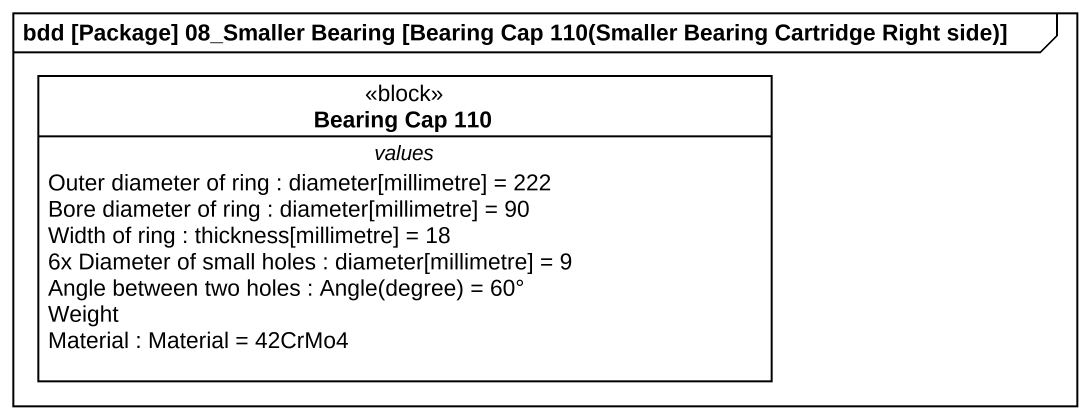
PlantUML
@startuml
mainframe bdd [Package] 08_Smaller Bearing [Bearing Cap 110(Smaller Bearing Cartridge Right side)]
hide circle
hide empty members
class "Bearing Cap 110" as Bearing_Cap_110 <<block>> {
  -- values --
  Outer diameter of ring : diameter[millimetre] = 222
  Bore diameter of ring : diameter[millimetre] = 90
  Width of ring : thickness[millimetre] = 18
  6x Diameter of small holes : diameter[millimetre] = 9
  {field} Angle between two holes : Angle(degree) = 60°
  Weight
  Material : Material = 42CrMo4
}
@enduml
